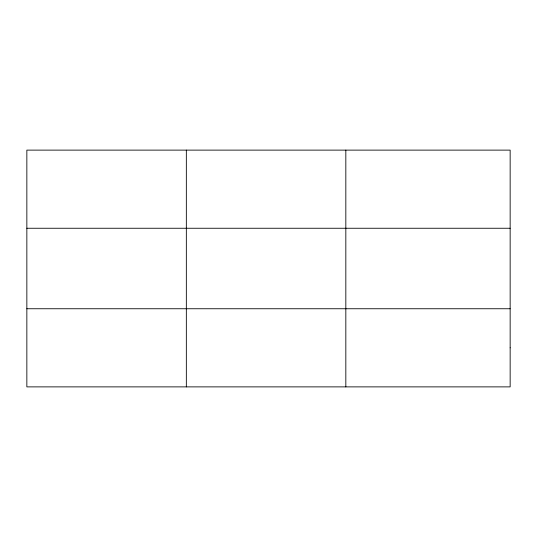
<?xml version="1.0" encoding="UTF-8"?>
<svg xmlns="http://www.w3.org/2000/svg" width="537" height="537" viewBox="0 0 537 537"><rect width="100%" height="100%" fill="white"/><g stroke="black" fill="none" stroke-linecap="round" stroke-linejoin="round"><path stroke-width="0.81" d="M186.339 386.882L186.339 150.118M345.828 386.882L345.828 150.118M26.85 228.252L510.15 228.252M26.85 308.748L510.15 308.748M510.15 347.815L510.15 386.882L26.85 386.882L26.85 150.118L510.15 150.118L510.15 347.815"/></g></svg>
